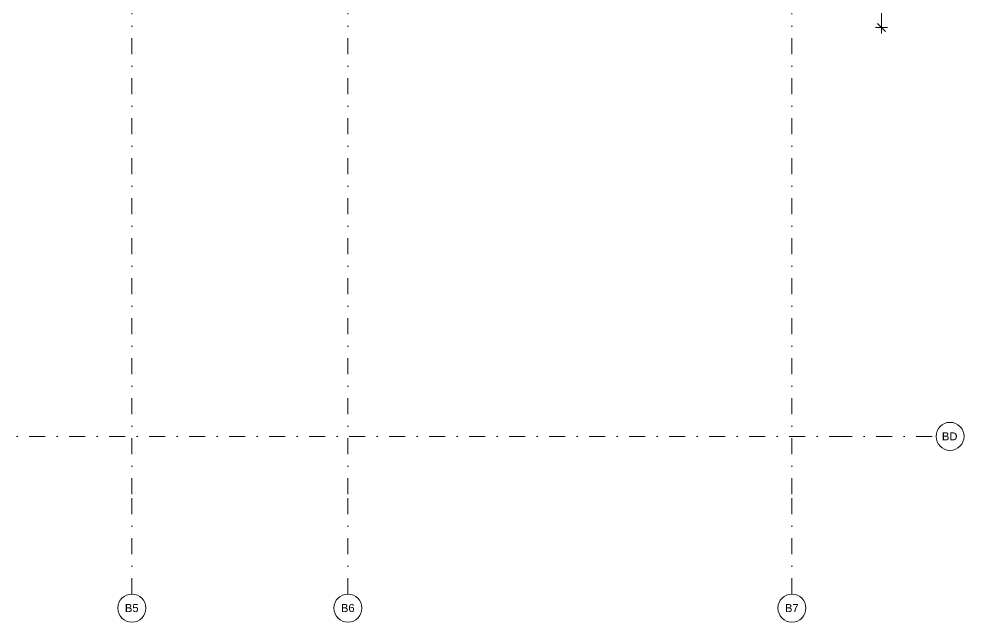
# Model space of a CAD drawing. Header units: millimetres. Extents: x -8380 to 43341, y -2985 to 58543.
# Drawn here: x 11158 to 22973, y 36146 to 43687 of the extents above; entities that cross this region are included whole.
import ezdxf

# ---------------------------------------------------------------- set-up
doc = ezdxf.new("R2010")
doc.units = ezdxf.units.MM
doc.linetypes.add('HA_DashDot_10mm-S3mm', pattern=[500, 200, -150, 0, -150])
for name, color, linetype, lineweight in [('A-____-____-DIMS', 9, 'Continuous', 5), ('A-____-____-DIMS-50', 9, 'Continuous', 5), ('S-GRID-____-IDEN', 9, 'Continuous', 9), ('S-GRID-____-OTLN', 9, 'Continuous', 5)]:
    doc.layers.add(name, color=color, linetype=linetype, lineweight=lineweight)
doc.styles.add('Arial', font='arial.ttf', dxfattribs={"height": 100})
doc.styles.add('Arial_1', font='arial.ttf', dxfattribs={"height": 75})
doc.dimstyles.new('Inner_Dimensions_1', dxfattribs={"dimscale": 304.8, "dimtxt": 76.519455, "dimasz": 0.328084, "dimexe": 0.246063, "dimexo": 0.0625, "dimgap": 0.032808, "dimtad": 1, "dimdec": 0, "dimzin": 0, "dimdsep": 46, "dimtxsty": 'Arial_1', "dimblk1": 'OBLIQUE', "dimblk2": 'OBLIQUE', "dimsah": 1, "dimcen": 0.09, "dimdle": 0.246063, "dimazin": 0, "dimtfac": 1, "dimtdec": 4, "dimtix": 1, "dimtmove": 0, "dimatfit": 3, "dimfxl": 0.246063, "dimfxlon": 1, "dimtvp": 1, "dimtolj": 1, "dimtzin": 0, "dimlwd": 9, "dimlwe": 9, "dimarcsym": 2})

# ---------------------------------------------------------------- blocks, each defined once
blk = doc.blocks.new('Grid - Radius 3_5mm-353793-DPS_3NP - B')
at = {"layer": 'S-GRID-____-IDEN'}
blk.add_circle((0, 0), 3.5, dxfattribs=at)
blk = doc.blocks.new('DIMBLOCK68-DPS_3NP - B')
at = {"layer": 'A-____-____-DIMS-50', "lineweight": 9}
for p, q in [((21866, 46678), (22016, 46678)), ((21941, 46678), (21866, 46678)), ((21941, 46678), (21891, 46728)), ((21941, 46678), (21941, 43503)), ((21941, 46678), (21991, 46628)), ((21941, 43578), (21891, 43628)), ((21866, 43578), (22016, 43578)), ((21941, 43578), (21866, 43578)), ((21941, 43578), (21991, 43528))]:
    blk.add_line(p, q, dxfattribs=at)
at = {"layer": 'A-____-____-DIMS-50', "color": 0, "lineweight": 9, "insert": (21834, 45012), "char_height": 75, "width": 276.88, "attachment_point": 1, "rotation": 90, "line_spacing_factor": 0.941778, "style": 'Arial_1'}
blk.add_mtext('3100', dxfattribs=at)
blk = doc.blocks.new('_Oblique')
at = {"color": 0, "linetype": 'ByBlock', "lineweight": -2}
blk.add_line((-0.5, -0.5), (0.5, 0.5), dxfattribs=at)

msp = doc.modelspace()

# ---------------------------------------------------------------- linework, layer by layer
at = {"layer": 'S-GRID-____-OTLN', "linetype": 'HA_DashDot_10mm-S3mm', "lineweight": 9}
for p, q in [((12570.7, 37745.7), (12570.7, 56942.9)), ((15270.7, 37745.7), (15270.7, 56942.9)), ((20820.7, 37745.7), (20820.7, 56942.9)), ((-6717.8, 38467.7), (21372.5, 38467.7)), ((21372.5, 38467.7), (22622.5, 38467.7)), ((12570.7, 36495.7), (12570.7, 37745.7)), ((15270.7, 36495.7), (15270.7, 37745.7)), ((20820.7, 36495.7), (20820.7, 37745.7))]:
    msp.add_line(p, q, dxfattribs=at)

# ---------------------------------------------------------------- block references
at = {"layer": 'S-GRID-____-IDEN', "xscale": 49.99999999999998, "yscale": 49.99999999999998, "zscale": 49.99999999999998, "rotation": 269.9999999999996}
msp.add_blockref('Grid - Radius 3_5mm-353793-DPS_3NP - B', (22797.5, 38467.7), dxfattribs=at)
at = {"layer": 'S-GRID-____-IDEN', "xscale": 49.99999999999998, "yscale": 49.99999999999998, "zscale": 49.99999999999998}
for p in [(12570.7, 36320.7), (15270.7, 36320.7), (20820.7, 36320.7)]:
    msp.add_blockref('Grid - Radius 3_5mm-353793-DPS_3NP - B', p, dxfattribs=at)

# ---------------------------------------------------------------- texts
at = {"layer": 'S-GRID-____-IDEN', "lineweight": 5, "char_height": 100, "attachment_point": 1, "style": 'Arial'}
for s, insert, width in [('BD', (22695.2, 38517.8), 240.506), ('B5', (12483.3, 36371.4), 212.447), ('B6', (15183.3, 36371.4), 212.447), ('B7', (20733.3, 36371.4), 212.447)]:
    msp.add_mtext(s, dxfattribs=dict(at, insert=insert, width=width))

# ---------------------------------------------------------------- dimensions: what is measured, and where the dimension line sits
at = {"layer": 'A-____-____-DIMS', "lineweight": 9}
dim = msp.add_linear_dim(base=(21941.1, 43577.7), p1=(21866.1, 46677.7), p2=(21866.1, 43577.7), angle=90, dimstyle='Inner_Dimensions_1', override={"dimpost": '<>', "dimfxl": 3100}, dxfattribs=at)
dim.commit()
dim.dimension.update_dxf_attribs({"geometry": 'DIMBLOCK68-DPS_3NP - B', "text_midpoint": (21892.7, 45127.7)})

doc.saveas('drawing.dxf')
